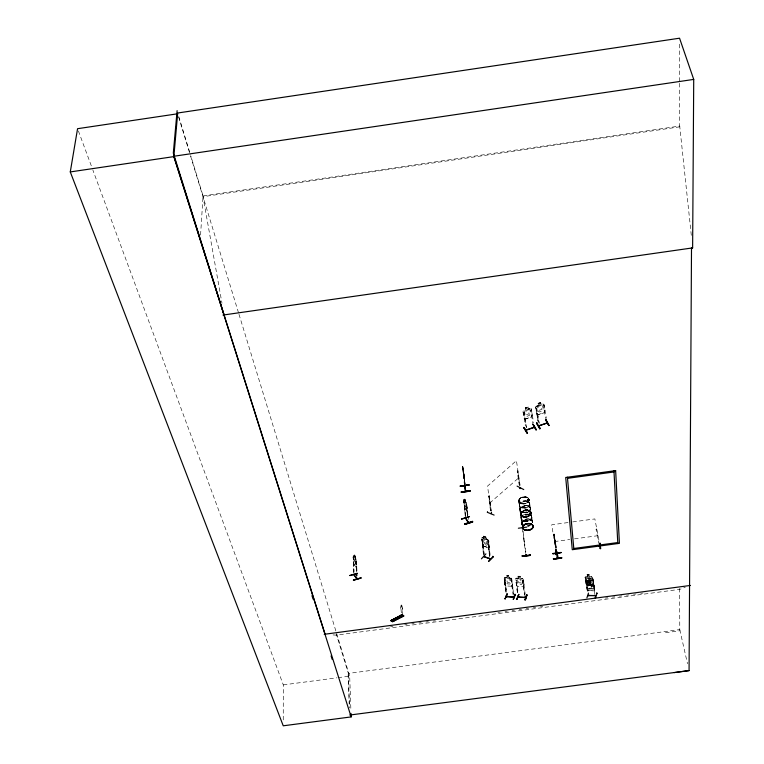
<?xml version="1.0" encoding="UTF-8"?>
<svg xmlns="http://www.w3.org/2000/svg" width="764" height="764" viewBox="0 0 764 764"><rect width="100%" height="100%" fill="white"/><g stroke="black" fill="none" stroke-linecap="round" stroke-linejoin="round"><path stroke-width="0.57" stroke-dasharray="3.82 2.86" d="M283.253 719.955L283.301 684.897L92.883 170.105M531.171 512.701L530.693 514.726L528.898 516.216M528.669 501.432L529.194 499.608L527.332 497.383M520.599 514.353L521.822 511.498L525.441 509.97L529.299 510.457L530.913 512.014L528.163 510.276M529.777 504.154L530.378 508.156M531.801 517.524L532.584 521.917M401.11 605.059L401.081 606.979A1.767 0.84 62.5 0 0 401.004 609.051L400.919 609.099A1.767 0.84 62.5 0 1 400.995 607.027L401.339 605.05M521.965 522.948L522.022 522.137L522.28 524.343A5.348 3.4 -8.1 0 1 526.138 519.482A5.348 3.4 -8.1 0 1 532.546 522.022M520.017 509.588L519.444 505.615M464.149 476.163L463.481 471.149M200.569 235.045L203.052 195.909L190.904 156.162M464.875 507.802L464.416 505.166L464.875 507.802L467.339 511.574L466.374 503.075L467.358 510.056M518.756 500.114L518.976 501.938M519.95 501.442L519.453 500.945M519.444 501.232L519.768 501.308M520.131 501.241L519.635 500.85L519.396 501.471M521.888 514.745L521.172 514.583L521.631 514.143M521.564 514.124L521.44 514.621L521.955 514.267M521.22 518.603L521.296 517.553M521.697 514.602L521.373 514.315M532.508 522.184L532.518 522.309A5.262 3.342 -8.1 0 0 526.205 519.806A5.262 3.342 -8.1 0 0 522.366 524.562M527.523 499.666L527.084 500.353M527.093 500.019L528.296 500.506M527.647 499.618L527.599 500.219M529.127 500.535L529.194 499.608M529.347 513.475L529.748 513.733M529.223 513.112L530.187 512.902L530.12 513.656M531.725 518.288L531.563 516.254M531.83 517.285A5.329 3.4 -8.2 0 1 524.266 521.268A5.329 3.4 -8.2 0 1 523.55 515.423A5.329 3.4 -8.2 0 1 531.83 517.285L531.763 518.164M520.064 508.748L520.389 511.001M519.348 504.23L519.711 506.36L519.434 505.548M356.435 567.662L356.721 566.124M353.407 561.712L353.837 564.271L356.463 567.767L356.807 566.095M536.586 412.971L537.894 414.757C545.496 414.222 545.83 410.841 543.834 404.414L542.879 403.994L540.941 404.672M544.426 412.493L544.923 410.087M532.107 414.441L531.639 416.848L525.212 419.14L523.903 417.297L523.015 411.615L523.865 410.526L525.747 409.953L525.317 407.804L528.096 406.916L525.317 407.804M593.79 588.977L594.287 586.943M586.771 586.819L587.917 588.901L593.867 589.044L594.373 586.953M593.533 582.98L593.036 585.004L587.172 584.976L586.017 582.913L587.22 584.909L593.112 585.081L593.628 582.989M529.719 504.87L529.538 502.903M489.17 546.002C488.005 551.207 489.972 541.046 488.358 540.444M523.961 584.708L523.445 586.79L517.495 586.504L516.426 584.403M511.775 586.16L512.367 584.145M587.411 590.973L585.062 577.355L585.73 576.648L587.449 576.677M587.354 591.145L585.224 578.654L585.912 578.663L588.108 590.992M588.051 591.155L585.912 578.663M587.535 576.801L587.086 574.633L589.598 574.681L589.884 576.839M589.598 574.681L587.067 574.69M587.096 581.223L588.652 582.894L591.011 582.932L591.976 581.318L591.279 577.489L589.904 576.791L591.603 576.753L585.721 576.696L585.043 577.412M592.052 578.778L592.749 578.787L592.052 578.778L594.898 594.449M505.768 592.129L504.211 579.551L504.918 579.58L506.522 591.985M506.475 592.157L504.918 579.58M506.542 577.689L504.813 577.613L504.183 578.329M505.873 585.94L504.832 583.782L505.873 585.94L511.842 586.227L512.434 584.212M509.082 577.765L510.371 578.577L510.877 582.426L509.827 584.021L507.458 583.906L505.969 582.187L505.472 578.338L506.647 577.708M585.807 581.242C586.15 579.236 595.691 581.299 590.715 580.64M511.087 579.886L511.784 579.924L511.087 579.886L513.045 594.545M513.742 594.573L511.718 578.615L510.724 577.842L504.832 577.555L504.097 578.3L505.825 591.957M586.15 583.037L586.828 582.321L586.227 583.123M587.831 578.52L590.343 578.587M588.175 580.63L586.456 580.583M517.486 592.511L515.69 578.826L516.397 578.128C520.093 580.201 516.626 572.647 518.193 578.338M517.429 592.683L515.795 580.124L516.493 580.153L518.135 592.711M516.493 580.153L515.738 580.287M587.917 588.901L593.876 588.987M591.603 576.753L592.606 577.546L594.621 588.805L594.22 590.859L588.27 590.715L587.134 588.576M586.809 582.378L592.702 582.474L593.724 583.219M593.361 581.423L592.348 580.678M524.047 584.718L523.264 579.188L522.27 578.415L520.618 578.386L521.927 579.15L522.461 582.989L521.43 584.584L519.062 584.47L517.572 582.751L517.037 578.902L518.212 578.281M522.586 580.621L523.34 580.487L522.586 580.621L524.639 595.261M466.718 507.468L466.403 508.346L464.77 504.336L464.483 498.319L466.279 503.552L468.112 519.51M531.095 513.647C529.7 518.479 518.403 517.868 521.067 512.31M518.727 500.114C520.083 496.953 524.381 496.123 527.322 497.354M519.31 501.069L519.845 501.49M527.752 500.449L528.335 499.742L527.571 499.637M528.287 500.219L528.067 499.694M528.507 500.2L528.316 499.627M529.996 513.523L529.041 513.379L530.302 513.8M529.299 513.083L529.624 513.723M530.187 513.37L529.108 513.236M530.684 514.716L530.865 511.813M483.163 545.506L486.487 539.012L487.604 539.394L488.463 540.415L490.144 555.409M537.913 421.012L535.621 407.231L536.471 406.152L538.362 405.569L537.904 403.43L540.673 402.466L541.055 404.633L542.478 404.949L543.147 408.893L542.048 411.07L539.451 411.968L537.789 410.755L537.13 406.811L538.4 405.627L538.047 403.526M527.389 500.019L528.058 499.809M528.182 500.086L528.125 500.363M528.392 500.315L528.535 499.818M527.924 502.244L528.688 501.442M521.086 512.491L524.114 510.486M530.407 513.599L530.455 513.007M482.37 537.722L483.927 538.276L483.65 536.061L485.866 536.853L486.076 538.973L487.251 540.053L487.728 543.939L486.821 545.219L484.729 544.484L483.411 542.421L482.953 538.524L483.975 538.228L483.727 536.156M483.851 538.181L482.332 537.646L487.537 539.489L488.435 540.444M483.421 554.368L481.817 539.384L482.428 539.604L484.204 554.425M484.175 555.724L482.428 539.604M485.866 536.853L483.593 536.108M486.076 538.973L488.387 540.492M483.373 546.012L488.654 547.817L483.316 546.059C480.747 539.346 484.147 548.428 483.173 545.496M489.514 556.488L487.852 541.523L488.463 541.733L489.982 555.562M515.671 578.873L516.445 578.195L522.251 578.482M463.7 499.56L465.486 515.748M489.734 503.065L518.937 477.662M519.329 485.665L517.218 471.264L517.725 470.825L519.396 484.662M490.469 510.629L488.654 496.247L489.141 495.826L491.338 511.422M489.371 495.931L488.654 496.247M353.216 556.154L353.589 555.781L356.167 559.305L356.845 566.162M482.38 537.598L481.712 538.133L482.418 537.675M519.931 498.386L520.943 497.698A5.176 3.352 -8.2 0 1 529.051 499.551L529.681 503.495M519.53 500.878L519.654 501.365M527.513 499.771L527.523 500.391M527.934 502.273L525.689 503.447M587.545 576.744L586.408 577.403L587.822 585.195L589.378 586.876L591.737 586.933L592.702 585.31L592.005 581.471L590.629 580.755M588.643 582.435L587.497 583.094L588.184 586.943L589.751 588.633L592.11 588.691L593.074 587.067L592.377 583.209L590.992 582.493M587.134 581.347L588.27 580.697M402.561 610.14L402.475 610.188A1.767 0.84 62.5 0 0 402.103 607.791L402.189 607.752A1.767 0.84 62.5 0 1 402.561 610.14L402.618 615.517M522.882 510.973L528.163 510.256M530.006 513.704L530.636 513.427L530.178 512.883M527.647 516.55L528.869 516.044M528.908 516.235L523.646 516.951M333.018 634.913L336.313 635.142L679.922 589.321L685.279 587.229M540.702 402.532L537.904 403.43M528.067 406.849L528.354 409.122L530.311 408.368L531.314 408.807L530.311 408.368M530.283 408.444L523.865 410.526M536.557 406.267L542.918 404.06M524.066 412.608L523.197 412.675L524.066 412.608L526.425 427.649M530.665 410.077L531.534 410.01L530.665 410.077L532.833 422.998M536.681 408.224L535.812 408.291L536.681 408.224L539.174 423.256M543.319 405.684L544.188 405.617L543.319 405.684L545.591 418.605M537.894 414.757L544.388 412.436M465.209 515.834L463.824 500.802L465.763 516.197M463.557 500.888L464.101 501.251M466.288 505.281L466.833 505.644L466.288 505.281L467.444 515.624M356.091 559.334L355.346 558.341L355.375 556.211L354.181 554.74L355.289 556.24L356.014 559.754L355.69 564.615L354.018 560.786L353.856 556.87L354.391 556.927M353.589 555.781L354.305 556.946L354.257 554.712M353.178 556.077L353.913 573.888M353.551 572.331L353.207 557.328L354.076 571.51M353.522 557.739L352.949 557.405M355.976 561.454L356.54 561.779L355.976 561.454L356.406 571.768M353.923 564.252L356.463 567.767M528.077 500.477L527.341 500.458M518.995 501.929L521.697 503.667L525.699 503.466M529.576 512.931L530.369 512.959M203.052 195.909L679.712 126.05L691.382 236.019M679.95 126.805L203.004 196.692L221.98 303.203M464.35 479.716L462.726 466.25L463.156 468.724M462.822 467.215L464.684 484.653M463.079 468.055L464.98 484.452M462.564 468.513L464.598 486.362M463.28 470.223L463.605 471.856M463.481 471.436L463.863 475.017L463.672 473.279M463.662 472.859L463.528 472.343M463.729 473.546L463.815 474.062M463.796 475.571C461.838 463.251 466.002 489.848 464.407 478.493M568.034 522.557L551.704 524.772L555.476 547.998M572.704 521.917L594.869 518.918L599.243 541.915M665.473 632.735L680.027 630.758M554.444 541.581L569.772 539.508M574.48 538.868L598.059 535.679M519.969 510.715L522.07 525.346M390.557 626.719L392.916 626.404M404.719 624.828L407.078 624.513M411.796 623.892L414.155 623.577M418.873 622.946L421.231 622.631M425.959 622.001L428.317 621.686M433.035 621.056L435.394 620.74M497.937 612.394L500.296 612.088M505.014 611.458L507.372 611.143M512.1 610.512L514.459 610.197M519.176 609.567L521.535 609.252M526.253 608.621L528.612 608.306M533.339 607.676L535.698 607.361M540.415 606.731L542.774 606.415M605.317 598.078L607.676 597.763M612.394 597.133L614.753 596.818M619.48 596.187L621.839 595.872M626.556 595.242L628.915 594.927M633.633 594.296L635.992 593.981M640.719 593.351L643.078 593.036M336.313 635.142L336.275 633.958L348.365 673.418L679.769 629.612L679.654 588.165L679.922 589.321M283.301 684.897L336.876 677.821M338.041 677.668L349.683 676.13L350.934 711.083M463.624 472.2L464.082 475.962M523.521 538.085L525.727 553.337M596.063 529.156L596.799 529.06L596.073 529.337L598.728 543.357M554.588 540.874L555.743 548.132M464.331 476.917L464.054 475.523L464.875 482.628M464.34 479.687L465.018 484.109L464.961 482.542M554.215 534.819L553.384 535.115L554.301 535.106M554.206 535.039L556.297 547.645M556.058 548.151L554.177 535.44M554.377 537.646L554.654 539.174M555.552 545.62L554.234 534.915M554.645 540.043L554.559 538.716M555.495 543.194L555.925 547.11L555.543 545.553M522.996 503.81L524.362 503.743M585.167 578.826L585.864 578.835M588.356 581.251L590.715 581.289M588.337 590.591L594.163 590.734M587.908 578.644L590.257 578.711M588.395 581.385L590.753 581.442M588.767 583.123L591.116 583.18M589.082 585.224L591.441 585.281M517.811 576.218L520.351 576.285L520.551 578.453M506.36 575.712L508.814 575.712L506.265 575.636L506.627 577.765M517.906 576.285L520.284 576.352M504.164 579.723L504.861 579.752M524.868 496.82L526.167 496.982M528.354 409.122L529.844 409.342L530.483 413.286L529.366 415.463L526.788 416.351L525.145 415.138L524.524 411.194L525.785 410.01L525.451 407.909M523.655 516.932A5.252 3.362 -8.2 0 1 522.958 511.154A5.252 3.362 -8.2 0 1 531.114 512.988A5.252 3.362 -8.2 0 1 523.655 516.932L520.876 515.041M487.489 539.537L486.009 539.012L485.751 536.939M481.664 539.546L482.275 539.766M487.699 541.686L488.311 541.896M542.946 403.975L543.958 404.423L546.365 418.338M401.253 605.098L401.969 606.072M529.328 510.677L530.254 511.259M592.702 582.474L593.704 583.276M522.27 578.415L523.244 579.236L525.183 594.172M511.699 578.673L509.072 577.823L508.814 575.712L508.996 577.88M401.396 605.174L401.902 605.862M529.567 506.723L530.226 507.525M530.875 515.423L531.687 516.846L530.168 507.458M520.255 506.943L519.577 506.14M531.601 520.188L532.241 520.924M520.933 511.613L520.274 510.829M521.354 518.89L521.65 519.73L521.229 518.641M529.5 502.827L528.86 502.063L529.471 502.788M355.164 556.326L354.506 555.428L355.193 557.023M464.98 507.745L467.339 511.574M463.939 499.322L466.365 503.123M463.968 499.417L464.674 500.563M466.279 503.151L464.397 498.348M465.333 500.028L464.732 499.054L465.41 500.726M525.212 419.14L531.687 416.829L532.193 414.422L531.19 408.807M535.621 407.231L536.471 406.152M587.115 588.633L588.27 590.715M541.027 404.567L540.673 402.466M78.396 130.93L92.473 168.987M520.093 510.19L522.624 527.446M178.68 117.188L190.15 154.672M190.494 155.808L238.626 313.125M238.979 314.271L349.683 676.13M178.747 116.415L190.551 155.025M555.285 543.042L555.485 543.872M679.769 629.612L687.514 663.773M555.629 545.534L555.925 547.11M594.717 588.815L592.616 577.489L594.994 591.107M592.692 578.959L594.936 591.279M590.266 580.774L590.391 581.461M588.757 580.736L588.872 581.423M585.148 577.383L587.201 588.624M462.726 466.25L463.49 471.474M463.7 475.561L464.445 479.973L464.302 478.426M353.522 561.731L353.942 564.214M536.576 408.033L539.069 423.065M535.717 407.231L538.018 421.212M556.335 548.113L553.986 533.902L554.043 535.602M464.082 476.555L463.433 472.181M464.321 477.968L464.264 477.022L464.741 480.709L464.655 480.107M531.276 408.75L533.597 422.731M555.313 542.421L555.839 547.119M463.977 476.297L464.331 478.866M402.045 606.024L402.103 607.791M523.951 412.407L526.31 427.448M464.531 479.916L464.56 480.785M523.111 411.605L525.298 425.596M554.081 534.647L554.301 536.242M464.12 477.242L465.114 484.099M464.054 475.571L463.337 470.328L463.796 473.241M464.522 480.537L464.636 480.012M555.59 543.185L555.113 540.597L555.218 542.211M520.074 485.341L516.435 460.635L487.575 486.066L490.698 510.734M517.725 470.825L519.845 485.226M522.309 524.83L518.775 500.43L521.936 524.839M518.785 500.945L519.339 504.832M522.385 528.325L526.014 553.298M522.643 580.459L524.696 595.089M555.008 539.804L555.304 542.325M511.727 580.096L513.532 593.618M521.229 517.362L522.28 525.47M523.025 531.257L524.83 545.162M504.202 578.281L504.899 583.83M489.141 495.826L491.109 511.307M463.471 471.608L463.586 472.152M487.852 541.523L489.667 556.326M482.495 543.691L481.836 538.142L483.583 554.206M466.699 504.393L468.38 519.424M466.556 505.195L467.721 515.538M463.834 501.337L465.62 517.429M401.004 609.051L401.396 613.616M464.865 482.552L465.018 484.109M554.463 537.579L554.483 538.773M554.444 536.777L554.588 538.343M464.235 477.366L464.092 475.122L464.149 476.048M356.482 560.528L357.122 575.531M356.234 561.368L356.864 576.276M356.454 572.914L356.607 576.352M348.365 673.418L349.578 707.903M348.136 674.622L349.177 704.37M679.559 44.14L679.626 82.12M679.626 83.314L679.712 126.05M529.051 499.551A5.176 3.352 -8.2 0 1 521.707 503.466A5.176 3.352 -8.2 0 1 521 497.708M530.254 525.527A5.262 3.342 -8.1 0 1 527.704 526.329M530.264 525.298A5.348 3.4 -8.1 0 1 527.676 526.1M522.251 523.76A5.262 3.342 -8.1 0 1 526.759 518.89A5.262 3.342 -8.1 0 1 532.317 522.395M528.917 525.231A5.262 3.342 -8.1 0 1 527.59 525.527M522.213 524.066A5.348 3.4 -8.1 0 1 526.797 519.119A5.348 3.4 -8.1 0 1 532.441 522.671M528.994 525.556A5.348 3.4 -8.1 0 1 527.637 525.861M592.663 586.112L591.861 586.16L590.114 584.135C589.818 587.373 586.437 586.169 589.493 583.667L587.487 581.28L589.904 583.219C590.228 580.143 593.494 581.328 590.534 583.706L592.663 586.112M588.175 580.315L590.696 580.373L588.175 580.315M527.618 407.527L525.966 408.1L526.081 408.797L527.723 408.224L527.618 407.527M540.224 403.144L538.563 403.717L538.677 404.414L540.339 403.841L540.224 403.144M528.468 409.819L525.899 410.717L526.52 414.661L529.099 413.763L528.468 409.819M541.093 405.436L538.515 406.333L539.174 410.268L541.762 409.37L541.093 405.436M554.444 536.309L554.206 536.806L554.444 536.309M589.168 575.082L587.659 575.053L587.783 575.731L589.292 575.76L589.168 575.082M590.018 577.469L587.669 577.422L589.455 586.972L591.813 587.029L590.018 577.469M589.894 579.036L588.385 578.997L588.509 579.685L590.018 579.723L589.894 579.036M509.607 582.359L507.239 582.244L506.742 578.396L509.101 578.51L509.607 582.359M521.201 582.932L518.832 582.817L518.307 578.969L520.656 579.083L521.201 582.932M508.366 576.094L506.847 576.018L506.933 576.705L508.452 576.782L508.366 576.094M519.912 576.667L518.393 576.6L518.489 577.278L520.007 577.355L519.912 576.667M486.143 539.661L484.061 538.926L484.529 542.812L486.611 543.548L486.143 539.661M485.474 537.102L484.137 536.634L484.223 537.321L485.56 537.799L485.474 537.102M355.623 562.925L354.582 561.54L354.42 557.624L355.451 559.009L355.623 562.925M465.773 502.741L464.837 501.232L465.276 505.147L466.212 506.666L465.773 502.741M531.696 516.817L531.677 516.798A5.252 3.352 -8.2 0 0 523.521 514.936A5.252 3.352 -8.2 0 0 524.219 520.704A5.252 3.352 -8.2 0 0 531.687 516.779L531.687 516.798A5.243 3.342 -8.2 0 1 524.219 520.704A5.243 3.342 -8.2 0 1 523.521 514.946A5.243 3.342 -8.2 0 1 531.668 516.779M530.483 508.872L530.474 508.843A5.224 3.352 -8.2 0 0 522.366 507.029A5.224 3.352 -8.2 0 0 523.063 512.797A5.224 3.352 -8.2 0 0 530.474 508.872M529.777 504.202L529.767 504.183A5.205 3.352 -8.2 0 0 521.678 502.368A5.205 3.352 -8.2 0 0 522.385 508.136A5.205 3.352 -8.2 0 0 529.767 504.202M530.55 508.499L530.531 508.48A5.3 3.409 -8.2 0 0 522.28 506.713A5.3 3.409 -8.2 0 0 522.987 512.577A5.3 3.409 -8.2 0 0 530.512 508.585M523.636 516.731A5.233 3.352 -8.2 0 0 531.066 512.806A5.224 3.342 -8.2 0 0 522.948 510.963A5.233 3.352 -8.2 0 0 523.636 516.731A5.224 3.342 -8.2 0 0 531.066 512.835A5.233 3.352 -8.2 0 0 522.939 510.973A5.224 3.342 -8.2 0 0 523.646 516.712A5.224 3.342 -8.2 0 0 531.056 512.797A5.233 3.352 -8.2 0 0 522.948 510.982A5.233 3.352 -8.2 0 0 523.646 516.741A5.233 3.352 -8.2 0 0 531.076 512.816A5.224 3.342 -8.2 0 0 522.948 511.001A5.224 3.342 -8.2 0 0 523.646 516.75M523.598 516.454A5.233 3.352 -8.2 0 0 531.028 512.529A5.233 3.352 -8.2 0 0 522.901 510.696A5.233 3.352 -8.2 0 0 523.598 516.454A5.214 3.333 -8.2 0 0 531.009 512.529A5.214 3.333 -8.2 0 0 522.91 510.705A5.214 3.333 -8.2 0 0 523.607 516.445M521.764 503.848A5.167 3.342 -8.2 0 0 529.099 499.942A5.167 3.342 -8.2 0 0 521.067 498.099A5.167 3.342 -8.2 0 0 521.764 503.848M521.716 503.648A5.214 3.371 -8.2 0 0 529.108 499.704A5.214 3.371 -8.2 0 0 521.01 497.851A5.214 3.371 -8.2 0 0 521.716 503.648M522.309 507.917A5.291 3.409 -8.2 0 0 529.805 503.925A5.291 3.409 -8.2 0 0 521.592 502.053A5.291 3.409 -8.2 0 0 522.309 507.917M522.948 512.014A5.214 3.352 -8.2 0 0 530.359 508.089A5.214 3.352 -8.2 0 0 522.251 506.245A5.214 3.352 -8.2 0 0 522.948 512.014M522.948 512.338A5.3 3.409 -8.2 0 0 530.474 508.346A5.3 3.409 -8.2 0 0 522.242 506.475A5.3 3.409 -8.2 0 0 522.948 512.338M522.27 507.678A5.291 3.409 -8.2 0 0 529.777 503.686A5.291 3.409 -8.2 0 0 521.564 501.814A5.291 3.409 -8.2 0 0 522.27 507.678M522.27 507.353A5.205 3.352 -8.2 0 0 529.653 503.428A5.205 3.352 -8.2 0 0 521.564 501.585A5.205 3.352 -8.2 0 0 522.27 507.353M523.703 517.152A5.233 3.352 -8.2 0 0 531.133 513.227A5.233 3.352 -8.2 0 0 523.006 511.393A5.233 3.352 -8.2 0 0 523.703 517.152A5.214 3.333 -8.2 0 0 531.114 513.227A5.214 3.333 -8.2 0 0 523.015 511.402A5.214 3.333 -8.2 0 0 523.712 517.142M524.343 521.497A5.243 3.342 -8.2 0 0 531.792 517.572A5.262 3.352 -8.2 0 0 523.636 515.729A5.262 3.352 -8.2 0 0 524.333 521.497A5.262 3.352 -8.2 0 0 531.801 517.562A5.243 3.342 -8.2 0 0 523.646 515.738A5.243 3.342 -8.2 0 0 524.343 521.497M524.228 521.029A5.329 3.4 -8.2 0 0 531.792 517.037A5.329 3.4 -8.2 0 0 523.521 515.175A5.329 3.4 -8.2 0 0 524.228 521.029"/><path stroke-width="1.15" d="M674.173 672.606L689.071 670.601L691.506 248.061L692.623 247.899L693.722 79.408L679.549 38.2L177.706 113.005L173.839 156.62L351.144 716.909L283.243 725.8L70.278 171.929L77.565 128.696L177.64 113.779M353.608 574.576L357.046 579.102L356.645 578.147M177.114 110.637L173.323 153.087L224.062 314.911M525.918 554.635L526.406 555.495M469.516 516.674L461.561 519.176M465.4 518.116L468.494 522.958M464.474 485.914L465.429 491.405M464.904 486.324L464.856 485.761M465.773 491.433L465.61 490.354M489.714 558.742L489.667 558.293M494.117 515.089L487.298 512.281L487.556 511.679M525.823 430.065L534.322 427.133M522.414 528.296L522.777 527.771M547.234 422.969L538.773 425.892M557.319 557.93C559.382 558.646 555.008 546.231 557.405 558.379M539.747 428.728L540.158 428.212M527.418 432.586L527.399 432.882M586.895 597.916L588.471 593.065M588.853 595.643L588.853 595.194M595.891 595.586L594.984 595.767L594.946 595.127M595.729 595.557L588.089 595.653M597.037 593.208L595.5 598.097L595.003 597.734M507.115 594.115L505.052 598.957L507.067 593.762M505.09 598.909L507.038 594.048M513.141 596.512C516.798 598.451 503.954 596.006 507.038 596.713M513.217 596.99L513.198 596.35M513.332 599.282L515.356 594.507L513.274 599.339L514.936 594.163M518.832 594.669L516.731 599.501L518.775 594.316M516.76 599.453L518.718 594.621M518.823 596.608L517.973 597.209M555.82 549.497L555.848 554.674L555.762 549.144M556.23 554.53L555.734 549.45M525.021 597.563L525.737 597.553M524.925 599.883C528.335 587.038 525.871 602.376 524.868 599.53M525.307 599.855L527.036 595.022M490.774 513.523L491.558 512.654M520.571 488.167L520.007 488.673M534.332 427.391L526.004 430.275M525.918 555.151L526.052 555.648M557.281 557.376L557.367 558.312M556.049 551.971L556.908 551.579M599.215 546.117L600.055 546.002L599.368 546.098M600.103 546.241L599.291 546.317M356.692 578.711L357.342 578.978L354.018 574.566M491.529 513.227L491.004 513.628M519.854 488.225L520.322 488.034M466.021 518.498C464.846 516.13 470.061 525.661 468.408 521.927M481.416 558.856L485.914 553.871M484.491 556.278L484.338 556.44M488.626 561.32L493.229 556.708L488.645 561.359M523.76 489.562L517.075 486.114M518.021 597.018L525.794 597.381M522.862 528.316L522.442 527.8M522.824 528.277L522.738 527.819M527.351 432.949L523.827 427.458L527.475 432.949M392.304 621.485L403.65 615.851M391.206 620.807L402.561 615.058L391.053 620.702L402.093 614.581L403.889 615.994L392.629 621.705M392.534 621.734L390.843 620.559L402.236 614.839M556.937 553.356L556.985 553.871M588.91 595.471L588.223 595.653M525.632 597.563L518.116 597.219M391.053 620.702L402.418 614.8M403.421 615.507L392.171 621.476L403.44 615.612M490.478 559.009L483.746 556.698M536.433 429.874C528.707 417.851 536.194 428.031 535.965 430.036L532.728 424.049M545.62 419.646L546.098 419.818L545.553 419.637M538.782 425.834L547.148 422.96M548.81 425.567L545.668 419.885M540.215 428.575L539.747 428.738L536.614 423.055L540.1 428.26M461.427 519.004L469.373 516.493M464.741 524.238L472.61 521.411M464.665 523.856L472.591 521.354M464.875 524.486L472.792 521.946L464.703 524.219M349.788 575.464L357.504 573.353L349.931 575.607M353.417 579.866L360.971 577.909L353.455 580.21M483.946 556.488L490.641 558.847M518.727 597.267L518.766 596.779M693.722 79.408L173.877 156.248L325.072 634.187M70.278 171.929L173.839 156.62M222.983 315.064L692.623 247.899L691.506 248.157M468.953 484.834L460.243 486.038L469 485.169M460.243 486.047L468.953 484.853M460.291 486.257L468.991 485.064M465.734 490.918L465.314 490.392M461.341 492.322L470.003 491.128L461.351 492.36L461.255 491.682M567.499 478.34L614.008 471.971M573.783 548.495L617.761 542.564M324.222 634.301L690.427 585.444M518.374 528.23L526.778 527.122M556.899 552.038L556.24 552.152M552.955 553.719L561.168 552.649M552.974 553.824L561.148 552.448L552.916 553.461M600.198 548.323L600.724 548.628L599.902 543.185M561.655 558.064L553.48 559.133L561.664 558.112L561.578 557.472M349.826 715.037L689.071 670.601M588.299 595.414L595.805 595.586M597.085 593.256L596.589 592.893M506.408 596.464L514.048 596.827M527.055 595.061L526.568 594.678M526.31 555.113L526.205 554.597M522.461 528.287L522.452 527.857M492.818 556.259L493.238 556.746M464.818 485.808L465.763 491.376M393.966 618.878L395.628 620.024M392.83 619.47L394.501 620.616M392.085 619.871L393.746 621.017M396.096 617.751L397.757 618.897M394.959 618.343L396.621 619.489M400.947 615.182L402.609 616.338M356.998 578.568L356.903 578.071M468.609 522.452L468.131 522.013M599.969 543.204L600.303 548.59M353.426 580.229L361.114 578.128L360.904 577.527M539.776 428.68L536.614 423.055L536.996 422.578M545.735 419.913L548.858 425.567M546.05 419.799L549.221 425.491M311.97 595.672L313.049 599.081M331.079 655.904L332.159 659.322M599.11 545.706L599.205 546.327M470.003 491.176L469.917 490.498M553.403 558.541L553.489 559.181M530.245 554.74C531.009 556.144 521.745 557.004 522.041 555.81M524.868 596.894L524.878 597.505M507.134 596.063L507.134 596.674M466.002 518.097L465.725 518.183M567.404 477.223L573.879 549.497M600.007 543.443L600.265 548.686M613.95 470.853L617.818 543.567M351.02 713.414L351.144 716.909M615.65 470.614L565.704 477.462L572.274 549.708L619.413 543.347L615.65 470.614M469.946 490.813L461.294 492.045L469.956 490.851M530.302 555.094L522.079 556.116L530.302 555.122M561.626 557.777L553.461 558.923L561.626 557.777M527.036 433.054L523.827 427.458L527.007 433.112M525.613 530.245A5.291 3.352 -8.1 0 0 533.129 526.31A5.262 3.333 -8.1 0 0 524.925 524.486A5.291 3.352 -8.1 0 0 525.613 530.245A5.262 3.333 -8.1 0 0 533.1 526.301A5.291 3.352 -8.1 0 0 524.916 524.486A5.262 3.333 -8.1 0 0 525.622 530.216M525.584 530.082A5.3 3.352 -8.1 0 0 533.11 526.138A5.3 3.352 -8.1 0 0 524.887 524.314A5.3 3.352 -8.1 0 0 525.584 530.082"/></g></svg>
